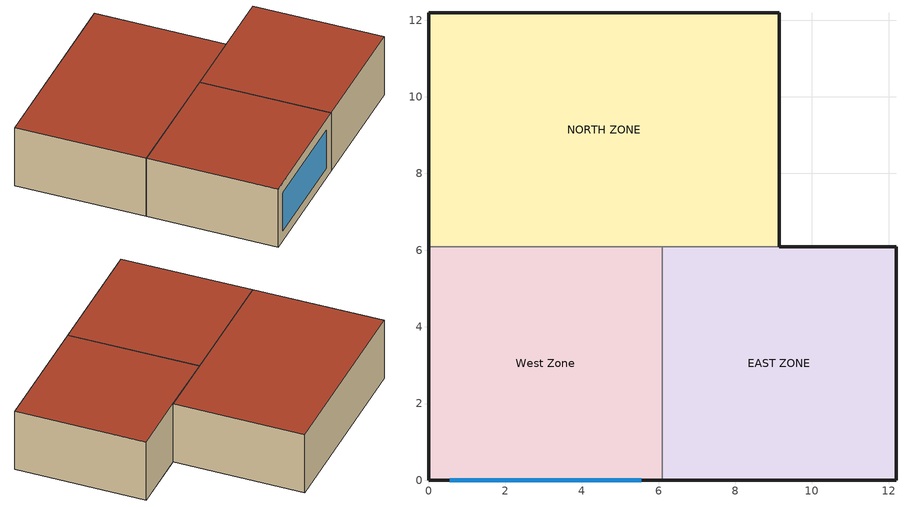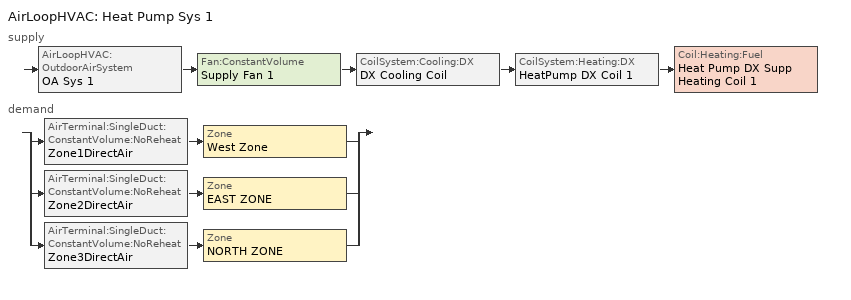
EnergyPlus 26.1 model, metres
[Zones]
West Zone
 floor adiabatic (FLOOR SLAB 8 IN): 0,0 0,6.1 6.1,6.1 6.1,0 z0
 wall outside (EXTWALL80): 0,6.1 0,0 6.1,0 z0:3.05
 wall to NORTH ZONE (PARTITION06): 6.1,6.1 0,6.1 z0:3.05
 wall to EAST ZONE (PARTITION06): 6.1,0 6.1,6.1 z0:3.05
 window (WIN-CON-LIGHT): 0.55,0 5.55,0 z0.5:2.5
 roof outside (ROOF34): 0,6.1 0,0 6.1,0 6.1,6.1 z3.05
EAST ZONE
 floor adiabatic (FLOOR SLAB 8 IN): 6.1,0 6.1,6.1 12.19,6.1 12.19,0 z0
 wall outside (EXTWALL80): 6.1,0 12.19,0 12.19,6.1 9.14,6.1 z0:3.05
 wall to NORTH ZONE (PARTITION06): 9.14,6.1 6.1,6.1 z0:3.05
 roof outside (ROOF34): 6.1,6.1 6.1,0 12.19,0 12.19,6.1 z3.05
NORTH ZONE
 floor adiabatic (FLOOR SLAB 8 IN): 0,6.1 0,12.19 9.14,12.19 9.14,6.1 z0
 wall outside (EXTWALL80): 9.14,6.1 9.14,12.19 0,12.19 0,6.1 z0:3.05
 roof outside (ROOF34): 0,12.19 0,6.1 9.14,6.1 9.14,12.19 z3.05
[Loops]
AirLoopHVAC 'Heat Pump Sys 1'
 supply: AirLoopHVAC:OutdoorAirSystem 'OA Sys 1' > Fan:ConstantVolume 'Supply Fan 1' > CoilSystem:Cooling:DX 'DX Cooling Coil' > CoilSystem:Heating:DX 'HeatPump DX Coil 1' > Coil:Heating:Fuel 'Heat Pump DX Supp Heating Coil 1'
 demand: split
  | AirTerminal:SingleDuct:ConstantVolume:NoReheat 'Zone1DirectAir' > Zone 'West Zone'
  | AirTerminal:SingleDuct:ConstantVolume:NoReheat 'Zone2DirectAir' > Zone 'EAST ZONE'
  | AirTerminal:SingleDuct:ConstantVolume:NoReheat 'Zone3DirectAir' > Zone 'NORTH ZONE'
[Building]
NONE: Loads convergence tolerance value=0.04; Maximum number of warmup days=25; Minimum number of warmup days=6; North axis=0; Solar distribution=FullInteriorAndExterior; Temperature convergence tolerance value=0.4; Terrain=Suburbs
[Site:GroundTemperature:BuildingSurface]
20.03, 20.03, 20.13, 20.3, 20.43, 20.52, 20.62, 20.77, 20.78, 20.55, 20.44, 20.2
[Site:Location]
CHICAGO_IL_USA TMY2-94846: Elevation=190; Latitude=41.78; Longitude=-87.75; Time zone=-6
[SizingPeriod:DesignDay] Barometric pressure=99063; Day of month=21; Daylight saving time indicator=No; Humidity condition type=WetBulb; Rain indicator=No; Snow indicator=No; Solar model indicator=ASHRAEClearSky
Name | Daily dry bulb temperature range | Day type | Maximum dry bulb temperature | Month | Sky clearness | Wetbulb or dewpoint at maximum dry bulb | Wind direction | Wind speed
CHICAGO_IL_USA Annual Cooling 1% Design Conditions DB/MCWB | 10.7 | SummerDesignDay | 31.5 | 7 | 1 | 23 | 230 | 5.3
CHICAGO_IL_USA Annual Heating 99% Design Conditions DB | 0 | WinterDesignDay | -17.3 | 1 | 0 | -17.3 | 270 | 4.9
[Construction]
EXTWALL80: A1 - 1 IN STUCCO, C4 - 4 IN COMMON BRICK, E1 - 3 / 4 IN PLASTER OR GYP BOARD
FLOOR SLAB 8 IN: C10 - 8 IN HW CONCRETE
PARTITION06: E1 - 3 / 4 IN PLASTER OR GYP BOARD, C6 - 8 IN CLAY TILE, E1 - 3 / 4 IN PLASTER OR GYP BOARD
ROOF34: E2 - 1 / 2 IN SLAG OR STONE, E3 - 3 / 8 IN FELT AND MEMBRANE, B5 - 1 IN DENSE INSULATION, C12 - 2 IN HW CONCRETE
WIN-CON-LIGHT: WIN-LAY-GLASS-LIGHT
[Material] Thermal absorptance=0.9
Name | Conductivity | Density | Roughness | Solar absorptance | Specific heat | Thickness | Visible absorptance
A1 - 1 IN STUCCO | 0.691831 | 1858.142 | Smooth | 0.92 | 836.8 | 0.0253898 | 0.92
B5 - 1 IN DENSE INSULATION | 0.0432394 | 91.30524 | VeryRough | 0.5 | 836.8 | 0.0253898 | 0.5
C4 - 4 IN COMMON BRICK | 0.726422 | 1922.216 | Rough | 0.76 | 836.8 | 0.101498 | 0.76
C6 - 8 IN CLAY TILE | 0.570761 | 1121.292 | Smooth | 0.82 | 836.8 | 0.203302 | 0.82
C10 - 8 IN HW CONCRETE | 1.729577 | 2242.585 | MediumRough | 0.65 | 836.8 | 0.203302 | 0.65
C12 - 2 IN HW CONCRETE | 1.729577 | 2242.585 | MediumRough | 0.65 | 836.8 | 0.0509016 | 0.65
E1 - 3 / 4 IN PLASTER OR GYP BOARD | 0.726422 | 1601.846 | Smooth | 0.92 | 836.8 | 0.01905 | 0.92
E2 - 1 / 2 IN SLAG OR STONE | 1.435549 | 881.0155 | Rough | 0.55 | 1673.6 | 0.0127102 | 0.55
E3 - 3 / 8 IN FELT AND MEMBRANE | 0.190253 | 1121.292 | Rough | 0.75 | 1673.6 | 0.00954024 | 0.75
[WindowMaterial:Glazing]
WIN-LAY-GLASS-LIGHT: Back side infrared hemispherical emissivity=0.84; Back side solar reflectance at normal incidence=0.031; Back side visible reflectance at normal incidence=0.05; Conductivity=0.9; Front side infrared hemispherical emissivity=0.84; Front side solar reflectance at normal incidence=0.031; Front side visible reflectance at normal incidence=0.05; Infrared transmittance at normal incidence=0; Optical data type=SpectralAverage; Solar transmittance at normal incidence=0.9; Thickness=0.003; Visible transmittance at normal incidence=0.9
[AirLoopHVAC]
Heat Pump Sys 1: Design supply air flow rate=Autosize
[AirTerminal:SingleDuct:ConstantVolume:NoReheat] Availability schedule=FanAndCoilAvailSched; Maximum air flow rate=Autosize
Zone1DirectAir; Zone2DirectAir; Zone3DirectAir
[AvailabilityManager:Scheduled]
Name | Schedule
Heat Pump 1 Avail | FanAndCoilAvailSched
Outdoor Air 1 Avail | OutdoorAirAvailSched
[Coil:Cooling:DX:VariableSpeed]
Heat Pump ACDXCoil 1: Condenser type=AirCooled; Crankcase heater capacity=200; Energy part load fraction curve=HPACCOOLPLFFPLR; Gross rated total cooling capacity at selected nominal speed level=Autosize; Initial moisture evaporation rate divided by steady state ac latent capacity=0; Maximum outdoor dry bulb temperature for crankcase heater operation=10; Nominal speed level=3; Nominal time for condensate to begin leaving the coil=0; Number of speeds=4; Rated air flow rate at selected nominal speed level=Autosize; Speed 1 energy input ratio function of air flow fraction curve=HPACFFF; Speed 1 energy input ratio function of temperature curve=HPCoolingEIRFTemp1; Speed 1 reference unit gross rated cooling cop=3.98049; Speed 1 reference unit gross rated sensible heat ratio=0.79; Speed 1 reference unit gross rated total cooling capacity=8914.19; Speed 1 reference unit rated air flow rate=0.944; Speed 1 reference unit rated condenser air flow rate=2.655; Speed 1 total cooling capacity function of air flow fraction curve=HPACFFF; Speed 1 total cooling capacity function of temperature curve=HPCoolingCAPFTemp1; Speed 2 energy input ratio function of air flow fraction curve=HPACFFF; Speed 2 energy input ratio function of temperature curve=HPCoolingEIRFTemp2; Speed 2 reference unit gross rated cooling cop=4.08; Speed 2 reference unit gross rated sensible heat ratio=0.73; Speed 2 reference unit gross rated total cooling capacity=16456.9; Speed 2 reference unit rated air flow rate=1.888; Speed 2 reference unit rated condenser air flow rate=5.31; Speed 2 total cooling capacity function of air flow fraction curve=HPACFFF; Speed 2 total cooling capacity function of temperature curve=HPCoolingCAPFTemp2; Speed 3 energy input ratio function of air flow fraction curve=HPACFFF; Speed 3 energy input ratio function of temperature curve=HPCoolingEIRFTemp3; Speed 3 reference unit gross rated cooling cop=4.19; Speed 3 reference unit gross rated sensible heat ratio=0.78; Speed 3 reference unit gross rated total cooling capacity=23463.4; Speed 3 reference unit rated air flow rate=2.832; Speed 3 reference unit rated condenser air flow rate=7.965; Speed 3 total cooling capacity function of air flow fraction curve=HPACFFF; Speed 3 total cooling capacity function of temperature curve=HPCoolingCAPFTemp3; Speed 4 energy input ratio function of air flow fraction curve=HPACFFF; Speed 4 energy input ratio function of temperature curve=HPCoolingEIRFTemp4; Speed 4 reference unit gross rated cooling cop=3.86638; Speed 4 reference unit gross rated sensible heat ratio=0.75; Speed 4 reference unit gross rated total cooling capacity=36991.4; Speed 4 reference unit rated air flow rate=3.776; Speed 4 reference unit rated condenser air flow rate=10.62; Speed 4 total cooling capacity function of air flow fraction curve=HPACFFF; Speed 4 total cooling capacity function of temperature curve=HPCoolingCAPFTemp4
[Coil:Heating:DX:VariableSpeed]
Heat Pump DX Heating Coil 1: Crankcase heater capacity=200; Defrost control=OnDemand; Defrost strategy=Resistive; Defrost time period fraction=0.166667; Energy part load fraction curve=HPACCOOLPLFFPLR; Maximum outdoor dry bulb temperature for crankcase heater operation=10; Maximum outdoor dry bulb temperature for defrost operation=5; Minimum outdoor dry bulb temperature for compressor operation=-5; Nominal speed level=3; Number of speeds=5; Rated air flow rate at selected nominal speed level=Autosize; Rated heating capacity at selected nominal speed level=Autosize; Resistive defrost heater capacity=Autosize; Speed 1 energy input ratio function of air flow fraction curve=HPACFFF; Speed 1 energy input ratio function of temperature curve=HPHeatingEIRFTemp1; Speed 1 heating capacity function of temperature curve=HPHeatingCAPFTemp1; Speed 1 reference unit gross rated heating capacity=9124.85; Speed 1 reference unit gross rated heating cop=4.29731; Speed 1 reference unit rated air flow rate=0.653; Speed 1 total heating capacity function of air flow fraction curve=HPACFFF; Speed 2 energy input ratio function of air flow fraction curve=HPACFFF; Speed 2 energy input ratio function of temperature curve=HPHeatingEIRFTemp2; Speed 2 heating capacity function of temperature curve=HPHeatingCAPFTemp2; Speed 2 reference unit gross rated heating capacity=12807.1; Speed 2 reference unit gross rated heating cop=4.06127; Speed 2 reference unit rated air flow rate=0.6532; Speed 2 total heating capacity function of air flow fraction curve=HPACFFF; Speed 3 energy input ratio function of air flow fraction curve=HPACFFF; Speed 3 energy input ratio function of temperature curve=HPHeatingEIRFTemp3; Speed 3 heating capacity function of temperature curve=HPHeatingCAPFTemp3; Speed 3 reference unit gross rated heating capacity=16381.5; Speed 3 reference unit gross rated heating cop=3.90494; Speed 3 reference unit rated air flow rate=0.79; Speed 3 total heating capacity function of air flow fraction curve=HPACFFF; Speed 4 energy input ratio function of air flow fraction curve=HPACFFF; Speed 4 energy input ratio function of temperature curve=HPHeatingEIRFTemp4; Speed 4 heating capacity function of temperature curve=HPHeatingCAPFTemp4; Speed 4 reference unit gross rated heating capacity=19932.1; Speed 4 reference unit gross rated heating cop=3.50533; Speed 4 reference unit rated air flow rate=0.791; Speed 4 total heating capacity function of air flow fraction curve=HPACFFF; Speed 5 energy input ratio function of air flow fraction curve=HPACFFF; Speed 5 energy input ratio function of temperature curve=HPHeatingEIRFTemp5; Speed 5 heating capacity function of temperature curve=HPHeatingCAPFTemp5; Speed 5 reference unit gross rated heating capacity=28464.5; Speed 5 reference unit gross rated heating cop=2.63201; Speed 5 reference unit rated air flow rate=0.8; Speed 5 total heating capacity function of air flow fraction curve=HPACFFF
[Coil:Heating:Fuel]
Heat Pump DX Supp Heating Coil 1: Availability schedule=FanAndCoilAvailSched; Burner efficiency=0.8; Fuel type=NaturalGas; Nominal capacity=Autosize
[CoilSystem:Cooling:DX]
DX Cooling Coil: Availability schedule=FanAndCoilAvailSched; Cooling coil=Heat Pump ACDXCoil 1; Dehumidification control type=None; Run on latent load=No; Run on sensible load=Yes
[CoilSystem:Heating:DX]
HeatPump DX Coil 1: Availability schedule=FanAndCoilAvailSched; Heating coil=Heat Pump DX Heating Coil 1
[Controller:OutdoorAir]
OA Controller 1: Economizer control action type=ModulateFlow; Economizer control type=NoEconomizer; Lockout type=NoLockout; Maximum outdoor air flow rate=Autosize; Minimum limit type=ProportionalMinimum; Minimum outdoor air flow rate=Autosize; Minimum outdoor air schedule=OAFractionSched
[DesignSpecification:OutdoorAir] Outdoor air flow per person=0.00944; Outdoor air flow per zone=0; Outdoor air flow per zone floor area=0; Outdoor air method=Flow/Person
SZ DSOA EAST ZONE; SZ DSOA NORTH ZONE; SZ DSOA West Zone
[ElectricEquipment] Design level calculation method=EquipmentLevel; Fraction latent=0; Fraction lost=0; Fraction radiant=0.3; Schedule=Intermittent
Name | Design level | Zone or zonelist or space or spacelist
EAST ZONE ElecEq 1 | 1464.375 | EAST ZONE
NORTH ZONE ElecEq 1 | 2928.751 | NORTH ZONE
West Zone ElecEq 1 | 2928.751 | West Zone
[Fan:ConstantVolume]
Supply Fan 1: Availability schedule=FanAndCoilAvailSched; Fan total efficiency=0.7; Maximum flow rate=Autosize; Motor efficiency=0.9; Motor in airstream fraction=1; Pressure rise=300
[Lights] Design level calculation method=LightingLevel; End use subcategory=GeneralLights; Fraction radiant=0.2; Fraction replaceable=0; Fraction visible=0.2; Return air fraction=0; Schedule=Office Lighting
Name | Lighting level | Zone or zonelist or space or spacelist
EAST ZONE Lights 1 | 1464.375 | EAST ZONE
NORTH ZONE Lights 1 | 878.6252 | NORTH ZONE
[People] Activity level schedule=Activity Sch; Air velocity schedule=Air Velo Sch; Carbon dioxide generation rate=3.82e-08; Clothing insulation calculation method=ClothingInsulationSchedule; Clothing insulation schedule=Clothing Sch; Fraction radiant=0.3; Mean radiant temperature calculation type=EnclosureAveraged; Number of people calculation method=People; Number of people schedule=Office Occupancy; Thermal comfort model 1 type=Fanger; Work efficiency schedule=Work Eff Sch
Name | Number of people | Zone or zonelist or space or spacelist
EastPeople | 3 | EAST ZONE
NorthPeople | 4 | NORTH ZONE
WestPeople | 3 | West Zone
[SetpointManager:SingleZone:Reheat]
Sys 1 setpoint manager: Control variable=Temperature; Control zone=East Zone; Maximum supply air temperature=50; Minimum supply air temperature=10; Setpoint node or nodelist=Sys 1 Setpoint nodes
[Sizing:System]
Heat Pump Sys 1: 100 outdoor air in cooling=No; 100 outdoor air in heating=No; Central cooling capacity control method=VAV; Central cooling design supply air humidity ratio=0.008; Central cooling design supply air temperature=13; Central heating design supply air humidity ratio=0.008; Central heating design supply air temperature=50; Central heating maximum system air flow ratio=0.3; Cooling design capacity=Autosize; Cooling design capacity method=CoolingDesignCapacity; Cooling supply air flow rate=0; Cooling supply air flow rate method=DesignDay; Design outdoor air flow rate=Autosize; Heating design capacity=Autosize; Heating design capacity method=HeatingDesignCapacity; Heating supply air flow rate=0; Heating supply air flow rate method=DesignDay; Precool design humidity ratio=0.008; Precool design temperature=11; Preheat design humidity ratio=0.008; Preheat design temperature=7; Type of load to size on=Sensible; Type of zone sum to use=NonCoincident; Zone maximum outdoor air fraction=1
[Sizing:Zone] Account for dedicated outdoor air system=No; Cooling design air flow method=DesignDay; Cooling design air flow rate=0; Dedicated outdoor air high setpoint temperature for design=Autosize; Dedicated outdoor air low setpoint temperature for design=Autosize; Dedicated outdoor air system control strategy=NeutralSupplyAir; Heating design air flow method=DesignDay; Heating design air flow rate=0; Zone cooling design supply air humidity ratio=0.009; Zone cooling design supply air temperature=14; Zone cooling design supply air temperature input method=SupplyAirTemperature; Zone cooling sizing factor=0; Zone heating design supply air humidity ratio=0.009; Zone heating design supply air temperature=48; Zone heating design supply air temperature input method=SupplyAirTemperature; Zone heating sizing factor=0
Name | Design specification outdoor air object
West Zone | SZ DSOA West Zone
EAST ZONE | SZ DSOA EAST ZONE
NORTH ZONE | SZ DSOA NORTH ZONE
[ThermostatSetpoint:DualSetpoint]
East Zone DualSPSched: Cooling setpoint temperature schedule=Cooling Setpoints; Heating setpoint temperature schedule=Heating Setpoints
[ThermostatSetpoint:SingleCooling]
Cooling Setpoint with SB: Setpoint temperature schedule=Cooling Setpoints
[ThermostatSetpoint:SingleHeating]
Heating Setpoint with SB: Setpoint temperature schedule=Heating Setpoints
[Zone] Ceiling height=Autocalculate; Multiplier=1; Type=1; Volume=Autocalculate
EAST ZONE; NORTH ZONE; West Zone
[ZoneControl:Thermostat]
Name | Zone or zonelist | Control 1 | Control 2 | Control type schedule
Zone 1 Thermostat | West Zone | Heating Setpoint with SB | Cooling Setpoint with SB | Zone Control Type Sched
Zone 2 Thermostat | EAST ZONE | East Zone DualSPSched |  | Dual Zone Control Type Sched
Zone 3 Thermostat | NORTH ZONE | Heating Setpoint with SB | Cooling Setpoint with SB | Zone Control Type Sched
[Zone equipment]
West Zone: Zone1DirectAir
EAST ZONE: Zone2DirectAir
NORTH ZONE: Zone3DirectAir
[Curve:Biquadratic] Input unit type for x=Temperature; Input unit type for y=Temperature; Output unit type=Dimensionless
Name | Maximum curve output | Maximum value of x | Maximum value of y | Minimum curve output | Minimum value of x | Minimum value of y | Coefficient1 constant | Coefficient2 x | Coefficient3 x 2 | Coefficient4 y | Coefficient5 y 2 | Coefficient6 x y
HPCoolingCAPFTemp1 | 1.2772 | 22.22 | 51.67 | 0.8026 | 13.89 | 12.78 | 1.62534 | -0.0786551 | 0.00306798 | 0.000800209 | -3.5406e-05 | -0.000353441
HPCoolingCAPFTemp2 | 1.2786 | 22.22 | 51.67 | 0.7891 | 13.89 | 12.78 | 1.42404 | -0.0593311 | 0.00260681 | 0.000886755 | -3.69191e-05 | -0.00035528
HPCoolingCAPFTemp3 | 1.2811 | 22.22 | 51.67 | 0.8017 | 13.89 | 12.78 | 1.51598 | -0.0668926 | 0.00274577 | 0.000984889 | -4.05294e-05 | -0.000350079
HPCoolingCAPFTemp4 | 1.2736 | 22.22 | 51.67 | 0.7923 | 13.89 | 12.78 | 1.35442 | -0.0493403 | 0.00226498 | 0.000851773 | -4.26316e-05 | -0.000336452
HPCoolingEIRFTemp1 | 1.7115 | 22.22 | 51.67 | 0.4975 | 13.89 | 12.78 | -0.280814 | 0.0987779 | -0.00303827 | 0.00577423 | 0.000417105 | -0.000300032
HPCoolingEIRFTemp2 | 1.7121 | 22.22 | 51.67 | 0.5088 | 13.89 | 12.78 | -0.10629 | 0.0758518 | -0.00233423 | 0.00857944 | 0.00039522 | -0.000397457
HPCoolingEIRFTemp3 | 1.7105 | 22.22 | 51.67 | 0.4936 | 13.89 | 12.78 | -0.179989 | 0.0841627 | -0.00257094 | 0.00659523 | 0.000416281 | -0.000330974
HPCoolingEIRFTemp4 | 1.7044 | 22.22 | 51.67 | 0.5141 | 13.89 | 12.78 | 0.000151402 | 0.0655063 | -0.00203708 | 0.0067823 | 0.00040872 | -0.00035523
HPHeatingCAPFTemp1 | 1.2604 | 23.33 | 17.22 | 0.3109 | 17.78 | -30.56 | 0.840651 | -8.3433e-05 | -6.83822e-05 | 0.0234245 | 0.000176366 | -9.01777e-05
HPHeatingCAPFTemp2 | 1.255 | 23.33 | 17.22 | 0.3166 | 17.78 | -30.56 | 0.913597 | -0.00619177 | 7.26017e-05 | 0.022786 | 0.000152753 | -8.94155e-05
HPHeatingCAPFTemp3 | 1.2529 | 23.33 | 17.22 | 0.3307 | 17.78 | -30.56 | 0.872043 | -0.00239344 | -1.65785e-05 | 0.02277 | 0.000168644 | -8.86025e-05
HPHeatingCAPFTemp4 | 1.2477 | 23.33 | 17.22 | 0.3406 | 17.78 | -30.56 | 0.882611 | -0.00347339 | 1.50445e-05 | 0.0224983 | 0.000168024 | -8.60756e-05
HPHeatingCAPFTemp5 | 1.0074 | 23.33 | 8.33 | 0.3605 | 17.78 | -30.56 | 0.859302 | -0.00198384 | 1.33442e-05 | 0.0210397 | 0.000157572 | -5.48049e-05
HPHeatingEIRFTemp1 | 3.1676 | 23.33 | 17.22 | 0.7784 | 17.78 | -30.56 | 0.917208 | -0.0116036 | 0.00100748 | -0.00892884 | 0.000934913 | -0.000932624
HPHeatingEIRFTemp2 | 2.7325 | 23.33 | 17.22 | 0.8154 | 17.78 | -30.56 | 0.601984 | 0.0186496 | 0.000222563 | -0.00537656 | 0.000773762 | -0.000818204
HPHeatingEIRFTemp3 | 2.4646 | 23.33 | 17.22 | 0.8295 | 17.78 | -30.56 | 0.696936 | 0.0125759 | 0.000321481 | -0.00666242 | 0.000593158 | -0.000669005
HPHeatingEIRFTemp4 | 2.1722 | 23.33 | 17.22 | 0.8559 | 17.78 | -30.56 | 0.705429 | 0.0139775 | 0.000241133 | -0.00585216 | 0.000467558 | -0.00052112
HPHeatingEIRFTemp5 | 1.6933 | 23.33 | 8.33 | 0.9453 | 17.78 | -30.56 | 0.727867 | 0.0124216 | 0.000143874 | -0.00154219 | 0.000298785 | -0.0003531
[Curve:Cubic]
HPACFFF: Maximum value of x=1.5; Minimum value of x=0.5; Coefficient1 constant=1; Coefficient2 x=0; Coefficient3 x 2=0; Coefficient4 x 3=0
[Curve:Quadratic]
HPACCOOLPLFFPLR: Maximum value of x=1; Minimum value of x=0; Coefficient1 constant=0.85; Coefficient2 x=0.15; Coefficient3 x 2=0
[Schedule:Compact]
Activity Sch: Through: 12/31, For: Alldays, Until: 24:00, 131.8
Air Velo Sch: Through: 12/31, For: Alldays, Until: 24:00, 0.137
COOLING SETPOINTS: Through: 12/31, For: Weekdays Weekends Holidays CustomDay1 CustomDay2, Until: 7:00, 30, Until: 17:00, 24, Until: 24:00, 30, For: SummerDesignDay, Until: 24:00, 24, For: WinterDesignDay, Until: 24:00, 50
Clothing Sch: Through: 12/31, For: Alldays, Until: 24:00, 1
Dual Zone Control Type Sched: Through: 12/31, For: AllDays, Until: 24:00, 4
FANANDCOILAVAILSCHED: Through: 3/31, For: Alldays, Until: 24:00, 1, Through: 9/30, For: Weekdays, Until: 7:00, 0, Until: 17:00, 1, Until: 24:00, 0, For: Weekends Holidays CustomDay1 CustomDay2, Until: 24:00, 0, For: SummerDesignDay WinterDesignDay, Until: 24:00, 1, Through: 12/31, For: Alldays, Until: 24:00, 1
HEATING SETPOINTS: Through: 12/31, For: Weekdays Weekends Holidays CustomDay1 CustomDay2, Until: 7:00, 15, Until: 17:00, 20, Until: 24:00, 15, For: SummerDesignDay, Until: 24:00, 15, For: WinterDesignDay, Until: 24:00, 20
Intermittent: Through: 12/31, For: Weekdays, Until: 8:00, 0, Until: 18:00, 1, Until: 24:00, 0, For: Weekends Holidays CustomDay1 CustomDay2, Until: 24:00, 0, For: SummerDesignDay, Until: 24:00, 1, For: WinterDesignDay, Until: 24:00, 0.15
OAFRACTIONSCHED: Through: 12/31, For: Weekdays Weekends Holidays CustomDay1 CustomDay2, Until: 7:00, 0, Until: 17:00, 1, Until: 24:00, 0, For: SummerDesignDay WinterDesignDay, Until: 24:00, 1
OUTDOORAIRAVAILSCHED: Through: 12/31, For: Weekdays, Until: 7:00, 0, Until: 17:00, 1, Until: 24:00, 0, For: Weekends Holidays CustomDay1 CustomDay2, Until: 24:00, 0, For: SummerDesignDay WinterDesignDay, Until: 24:00, 1
Office Lighting: Through: 12/31, For: Weekdays, Until: 6:00, 0.05, Until: 7:00, 0.2, Until: 17:00, 1, Until: 18:00, 0.5, Until: 24:00, 0.05, For: Weekends Holidays CustomDay1 CustomDay2, Until: 24:00, 0.05, For: SummerDesignDay, Until: 24:00, 1, For: WinterDesignDay, Until: 24:00, 0.15
Office Occupancy: Through: 12/31, For: Weekdays, Until: 6:00, 0, Until: 7:00, 0.1, Until: 8:00, 0.5, Until: 12:00, 1, Until: 13:00, 0.5, Until: 16:00, 1, Until: 17:00, 0.5, Until: 18:00, 0.1, Until: 24:00, 0, For: Weekends Holidays CustomDay1 CustomDay2, Until: 24:00, 0, For: SummerDesignDay, Until: 24:00, 1, For: WinterDesignDay, Until: 24:00, 0.05
Work Eff Sch: Through: 12/31, For: Alldays, Until: 24:00, 0
ZONE CONTROL TYPE SCHED: Through: 3/31, For: Alldays, Until: 24:00, 1, Through: 9/30, For: Alldays, Until: 24:00, 2, Through: 12/31, For: Alldays, Until: 24:00, 1
